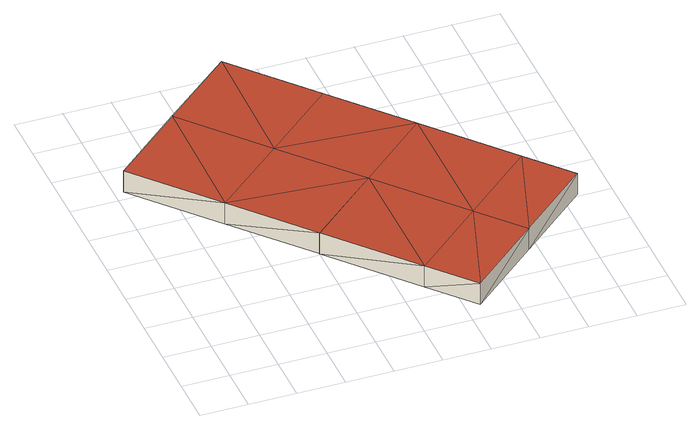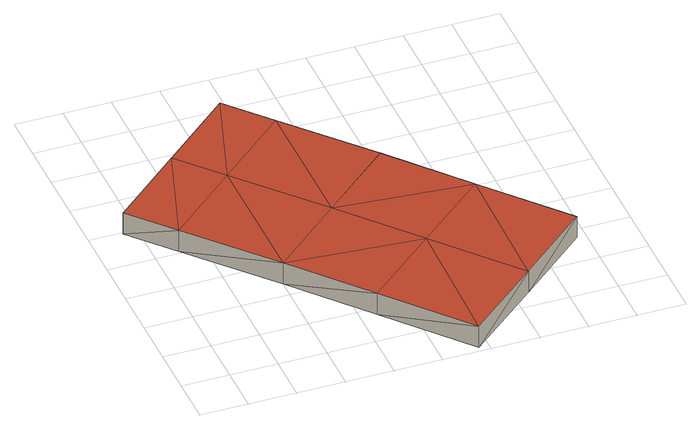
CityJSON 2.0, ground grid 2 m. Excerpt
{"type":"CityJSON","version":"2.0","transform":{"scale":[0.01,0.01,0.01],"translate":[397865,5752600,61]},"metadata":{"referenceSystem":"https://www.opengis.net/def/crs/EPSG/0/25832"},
"CityObjects":{
"building1":{"type":"Building","attributes":{"Geometrietyp2DReferenz":"2000","Gemeindeschluessel":"05515000","function":"53001_1800","roofType":"9999","measuredHeight":1},"geometry":[{"type":"Solid","lod":"2","boundaries":[[[[0,1,2]],[[1,3,2]],[[4,5,0]],[[5,1,0]],[[6,7,4]],[[7,5,4]],[[8,9,6]],[[9,7,6]],[[10,11,8]],[[11,9,8]],[[12,13,10]],[[13,11,10]],[[14,15,12]],[[15,13,12]],[[16,17,14]],[[17,15,14]],[[18,19,16]],[[19,17,16]],[[20,21,18]],[[21,19,18]],[[22,23,20]],[[23,21,20]],[[24,25,22]],[[25,23,22]],[[26,27,24]],[[27,25,24]],[[2,3,26]],[[3,27,26]],[[28,3,1]],[[28,1,5]],[[29,28,7]],[[7,28,5]],[[30,29,7]],[[30,7,9]],[[13,30,9]],[[13,9,11]],[[25,27,3]],[[25,3,28]],[[23,25,29]],[[29,25,28]],[[23,29,21]],[[19,21,29]],[[19,29,17]],[[17,29,30]],[[15,17,30]],[[15,30,13]],[[31,0,2]],[[31,4,0]],[[32,6,31]],[[6,4,31]],[[33,6,32]],[[33,8,6]],[[12,8,33]],[[12,10,8]],[[24,2,26]],[[24,31,2]],[[22,32,24]],[[32,31,24]],[[22,20,32]],[[18,32,20]],[[18,16,32]],[[16,33,32]],[[14,33,16]],[[14,12,33]]]],"semantics":{"surfaces":[{"type":"WallSurface"},{"type":"GroundSurface"},{"type":"RoofSurface"}],"values":[[0,0,0,0,0,0,0,0,0,0,0,0,0,0,0,0,0,0,0,0,0,0,0,0,0,0,0,0,1,1,1,1,1,1,1,1,1,1,1,1,1,1,1,1,1,1,2,2,2,2,2,2,2,2,2,2,2,2,2,2,2,2,2,2]]}}]}
},
"vertices":[
[641,1772,159],[641,1772,59],[339,1510,159],[339,1510,59],[932,1438,161],[932,1438,61],[1201,1129,163],[1201,1129,63],[1500,790,162],[1500,790,62],[1661,608,162],[1661,608,62],[1361,343,162],[1361,343,62],[1061,79,162],[1061,79,62],[900,261,162],[900,261,62],[600,601,163],[600,601,63],[599,602,163],[599,602,63],[599,603,163],[599,603,63],[329,913,161],[329,913,61],[38,1247,159],[38,1247,59],[630,1175,61],[900,866,63],[1200,526,62],[630,1175,161],[900,866,163],[1200,526,162]
]}
